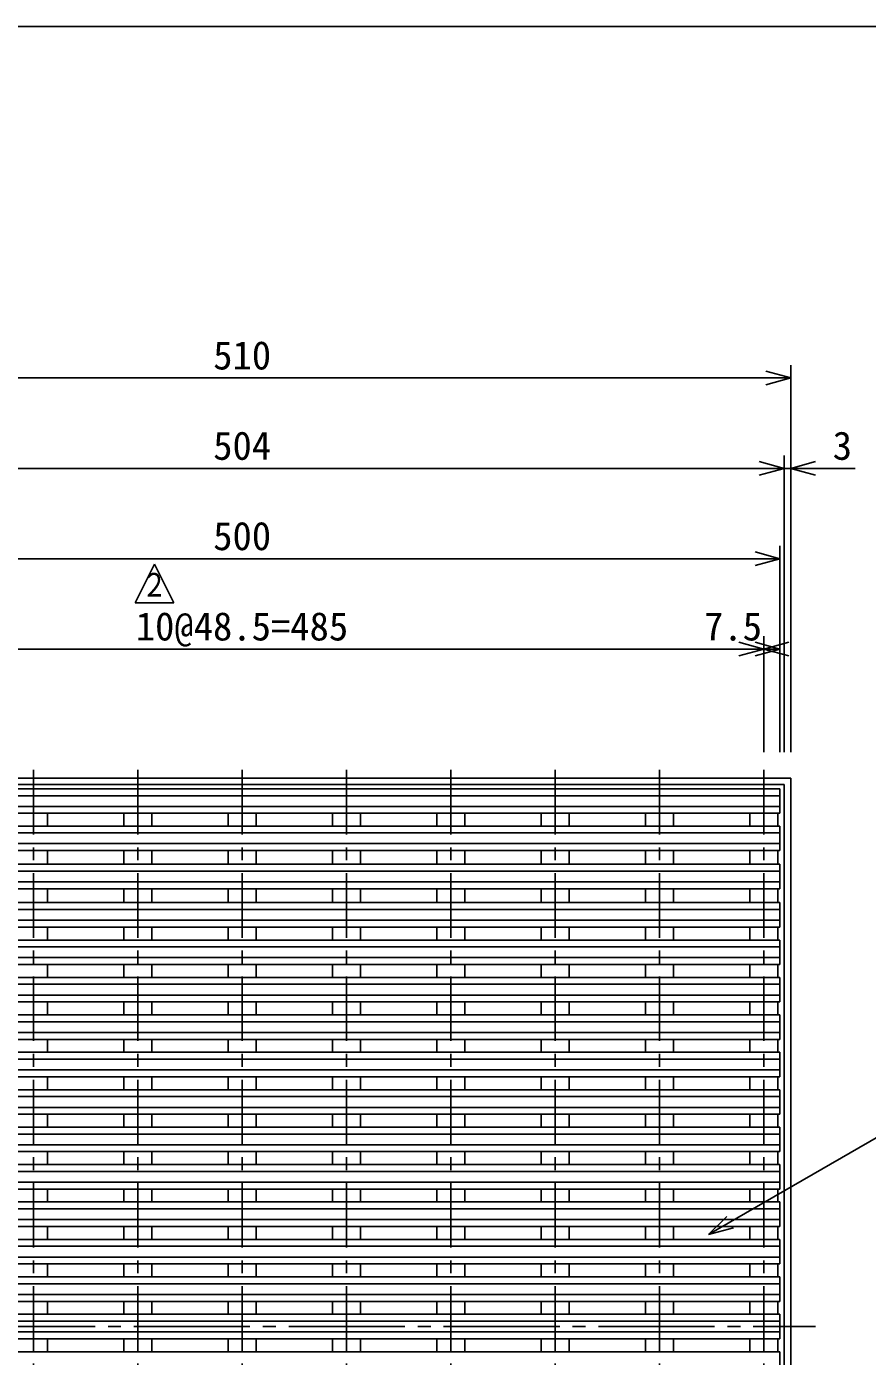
# Model space of a CAD drawing. Units: millimetres, scale not verified. Extents: x -819 to 819, y -558 to 522.
# Drawn here: x -417 to -26, y -96 to 522 of the extents above; entities that cross this region are included whole.
import ezdxf
from ezdxf.enums import TextEntityAlignment as Align

# ---------------------------------------------------------------- set-up
doc = ezdxf.new("R2010")
doc.units = ezdxf.units.MM
doc.header["$LTSCALE"] = 6
doc.linetypes.add('CHAIN1', pattern=[8, 5, -1, 1, -1])
doc.linetypes.add('CHAIN2', pattern=[12, 9, -1, 1, -1])
for name, color, linetype in [('0-0_計極細', 2, 'Continuous'), ('0-1_計細線', 3, 'Continuous'), ('0-5_寸法線', 7, 'Continuous'), ('0-7_枠細線', 5, 'Continuous'), ('0-9_枠極太', 5, 'Continuous')]:
    doc.layers.add(name, color=color, linetype=linetype)
doc.styles.add('ＭＳ ゴシック', font='')
doc.styles.get('ＭＳ ゴシック').set_extended_font_data('MS Gothic')

msp = doc.modelspace()

# ---------------------------------------------------------------- linework, layer by layer
at = {"layer": '0-0_計極細', "linetype": 'CHAIN1'}
for p, q in [((-413.814, 176.371), (-413.814, -339.938)), ((-365.314, 176.371), (-365.314, -339.938)), ((-316.814, 176.371), (-316.814, -339.938)), ((-268.314, 176.371), (-268.314, -339.938)), ((-219.814, 176.371), (-219.814, -339.938)), ((-171.314, 176.371), (-171.314, -339.938)), ((-122.814, 176.371), (-122.814, -339.938)), ((-74.314, 176.371), (-74.314, -339.938))]:
    msp.add_line(p, q, dxfattribs=at)
at = {"layer": '0-0_計極細'}
for p, q in [((-566.814, 164.42), (-66.814, 164.42)), ((-566.814, 159.42), (-66.814, 159.42)), ((-407.314, 156.22), (-407.314, 150.32)), ((-371.814, 156.22), (-371.814, 150.32)), ((-358.814, 156.22), (-358.814, 150.32)), ((-323.314, 156.22), (-323.314, 150.32)), ((-310.314, 156.22), (-310.314, 150.32)), ((-274.814, 156.22), (-274.814, 150.32)), ((-261.814, 156.22), (-261.814, 150.32)), ((-226.314, 156.22), (-226.314, 150.32)), ((-213.314, 156.22), (-213.314, 150.32)), ((-177.814, 156.22), (-177.814, 150.32)), ((-164.814, 156.22), (-164.814, 150.32)), ((-129.314, 156.22), (-129.314, 150.32)), ((-116.314, 156.22), (-116.314, 150.32)), ((-80.814, 156.22), (-80.814, 150.32)), ((-67.814, 156.22), (-67.814, 150.32)), ((-566.814, 147.12), (-66.814, 147.12)), ((-566.814, 142.12), (-66.814, 142.12)), ((-407.314, 138.92), (-407.314, 132.52)), ((-371.814, 138.92), (-371.814, 132.52)), ((-358.814, 138.92), (-358.814, 132.52)), ((-323.314, 138.92), (-323.314, 132.52)), ((-310.314, 138.92), (-310.314, 132.52)), ((-274.814, 138.92), (-274.814, 132.52)), ((-261.814, 138.92), (-261.814, 132.52)), ((-226.314, 138.92), (-226.314, 132.52)), ((-213.314, 138.92), (-213.314, 132.52)), ((-177.814, 138.92), (-177.814, 132.52)), ((-164.814, 138.92), (-164.814, 132.52)), ((-129.314, 138.92), (-129.314, 132.52)), ((-116.314, 138.92), (-116.314, 132.52)), ((-80.814, 138.92), (-80.814, 132.52)), ((-67.814, 138.92), (-67.814, 132.52)), ((-566.814, 129.32), (-66.814, 129.32)), ((-566.814, 124.32), (-66.814, 124.32)), ((-407.314, 121.12), (-407.314, 114.72)), ((-371.814, 121.12), (-371.814, 114.72)), ((-358.814, 121.12), (-358.814, 114.72)), ((-323.314, 121.12), (-323.314, 114.72)), ((-310.314, 121.12), (-310.314, 114.72)), ((-274.814, 121.12), (-274.814, 114.72)), ((-261.814, 121.12), (-261.814, 114.72)), ((-226.314, 121.12), (-226.314, 114.72)), ((-213.314, 121.12), (-213.314, 114.72)), ((-177.814, 121.12), (-177.814, 114.72)), ((-164.814, 121.12), (-164.814, 114.72)), ((-129.314, 121.12), (-129.314, 114.72)), ((-116.314, 121.12), (-116.314, 114.72)), ((-80.814, 121.12), (-80.814, 114.72)), ((-67.814, 121.12), (-67.814, 114.72)), ((-566.814, 111.52), (-66.814, 111.52)), ((-566.814, 106.52), (-66.814, 106.52)), ((-407.314, 103.32), (-407.314, 97.32)), ((-371.814, 103.32), (-371.814, 97.32)), ((-358.814, 103.32), (-358.814, 97.32)), ((-323.314, 103.32), (-323.314, 97.32)), ((-310.314, 103.32), (-310.314, 97.32)), ((-274.814, 103.32), (-274.814, 97.32)), ((-261.814, 103.32), (-261.814, 97.32)), ((-226.314, 103.32), (-226.314, 97.32)), ((-213.314, 103.32), (-213.314, 97.32)), ((-177.814, 103.32), (-177.814, 97.32)), ((-164.814, 103.32), (-164.814, 97.32)), ((-129.314, 103.32), (-129.314, 97.32)), ((-116.314, 103.32), (-116.314, 97.32)), ((-80.814, 103.32), (-80.814, 97.32)), ((-67.814, 103.32), (-67.814, 97.32)), ((-566.814, 94.12), (-66.814, 94.12)), ((-566.814, 89.12), (-66.814, 89.12)), ((-407.314, 85.92), (-407.314, 79.92)), ((-371.814, 85.92), (-371.814, 79.92)), ((-358.814, 85.92), (-358.814, 79.92)), ((-323.314, 85.92), (-323.314, 79.92)), ((-310.314, 85.92), (-310.314, 79.92)), ((-274.814, 85.92), (-274.814, 79.92)), ((-261.814, 85.92), (-261.814, 79.92)), ((-226.314, 85.92), (-226.314, 79.92)), ((-213.314, 85.92), (-213.314, 79.92)), ((-177.814, 85.92), (-177.814, 79.92)), ((-164.814, 85.92), (-164.814, 79.92)), ((-129.314, 85.92), (-129.314, 79.92)), ((-116.314, 85.92), (-116.314, 79.92)), ((-80.814, 85.92), (-80.814, 79.92)), ((-67.814, 85.92), (-67.814, 79.92)), ((-566.814, 76.72), (-66.814, 76.72)), ((-566.814, 71.72), (-66.814, 71.72)), ((-407.314, 68.52), (-407.314, 62.52)), ((-371.814, 68.52), (-371.814, 62.52)), ((-358.814, 68.52), (-358.814, 62.52)), ((-323.314, 68.52), (-323.314, 62.52)), ((-310.314, 68.52), (-310.314, 62.52)), ((-274.814, 68.52), (-274.814, 62.52)), ((-261.814, 68.52), (-261.814, 62.52)), ((-226.314, 68.52), (-226.314, 62.52)), ((-213.314, 68.52), (-213.314, 62.52)), ((-177.814, 68.52), (-177.814, 62.52)), ((-164.814, 68.52), (-164.814, 62.52)), ((-129.314, 68.52), (-129.314, 62.52)), ((-116.314, 68.52), (-116.314, 62.52)), ((-80.814, 68.52), (-80.814, 62.52)), ((-67.814, 68.52), (-67.814, 62.52)), ((-566.814, 59.32), (-66.814, 59.32)), ((-566.814, 54.32), (-66.814, 54.32)), ((-407.314, 51.12), (-407.314, 45.12)), ((-371.814, 51.12), (-371.814, 45.12)), ((-358.814, 51.12), (-358.814, 45.12)), ((-323.314, 51.12), (-323.314, 45.12)), ((-310.314, 51.12), (-310.314, 45.12)), ((-274.814, 51.12), (-274.814, 45.12)), ((-261.814, 51.12), (-261.814, 45.12)), ((-226.314, 51.12), (-226.314, 45.12)), ((-213.314, 51.12), (-213.314, 45.12)), ((-177.814, 51.12), (-177.814, 45.12)), ((-164.814, 51.12), (-164.814, 45.12)), ((-129.314, 51.12), (-129.314, 45.12)), ((-116.314, 51.12), (-116.314, 45.12)), ((-80.814, 51.12), (-80.814, 45.12)), ((-67.814, 51.12), (-67.814, 45.12)), ((-566.814, 41.92), (-66.814, 41.92)), ((-566.814, 36.92), (-66.814, 36.92)), ((-407.314, 33.72), (-407.314, 27.72)), ((-371.814, 33.72), (-371.814, 27.72)), ((-358.814, 33.72), (-358.814, 27.72)), ((-323.314, 33.72), (-323.314, 27.72)), ((-310.314, 33.72), (-310.314, 27.72)), ((-274.814, 33.72), (-274.814, 27.72)), ((-261.814, 33.72), (-261.814, 27.72)), ((-226.314, 33.72), (-226.314, 27.72)), ((-213.314, 33.72), (-213.314, 27.72)), ((-177.814, 33.72), (-177.814, 27.72)), ((-164.814, 33.72), (-164.814, 27.72)), ((-129.314, 33.72), (-129.314, 27.72)), ((-116.314, 33.72), (-116.314, 27.72)), ((-80.814, 33.72), (-80.814, 27.72)), ((-67.814, 33.72), (-67.814, 27.72)), ((-566.814, 24.52), (-66.814, 24.52)), ((-566.814, 19.52), (-66.814, 19.52)), ((-407.314, 16.32), (-407.314, 10.32)), ((-371.814, 16.32), (-371.814, 10.32)), ((-358.814, 16.32), (-358.814, 10.32)), ((-323.314, 16.32), (-323.314, 10.32)), ((-310.314, 16.32), (-310.314, 10.32)), ((-274.814, 16.32), (-274.814, 10.32)), ((-261.814, 16.32), (-261.814, 10.32)), ((-226.314, 16.32), (-226.314, 10.32)), ((-213.314, 16.32), (-213.314, 10.32)), ((-177.814, 16.32), (-177.814, 10.32)), ((-164.814, 16.32), (-164.814, 10.32)), ((-129.314, 16.32), (-129.314, 10.32)), ((-116.314, 16.32), (-116.314, 10.32)), ((-80.814, 16.32), (-80.814, 10.32)), ((-67.814, 16.32), (-67.814, 10.32)), ((-566.814, 7.12), (-66.814, 7.12)), ((-566.814, 2.12), (-66.814, 2.12)), ((-407.314, -1.08), (-407.314, -7.08)), ((-371.814, -1.08), (-371.814, -7.08)), ((-358.814, -1.08), (-358.814, -7.08)), ((-323.314, -1.08), (-323.314, -7.08)), ((-310.314, -1.08), (-310.314, -7.08)), ((-274.814, -1.08), (-274.814, -7.08)), ((-261.814, -1.08), (-261.814, -7.08)), ((-226.314, -1.08), (-226.314, -7.08)), ((-213.314, -1.08), (-213.314, -7.08)), ((-177.814, -1.08), (-177.814, -7.08)), ((-164.814, -1.08), (-164.814, -7.08)), ((-129.314, -1.08), (-129.314, -7.08)), ((-116.314, -1.08), (-116.314, -7.08)), ((-80.814, -1.08), (-80.814, -7.08)), ((-67.814, -1.08), (-67.814, -7.08)), ((-566.814, -10.28), (-66.814, -10.28)), ((-566.814, -15.28), (-66.814, -15.28)), ((-407.314, -18.48), (-407.314, -24.48)), ((-371.814, -18.48), (-371.814, -24.48)), ((-358.814, -18.48), (-358.814, -24.48)), ((-323.314, -18.48), (-323.314, -24.48)), ((-310.314, -18.48), (-310.314, -24.48)), ((-274.814, -18.48), (-274.814, -24.48)), ((-261.814, -18.48), (-261.814, -24.48)), ((-226.314, -18.48), (-226.314, -24.48)), ((-213.314, -18.48), (-213.314, -24.48)), ((-177.814, -18.48), (-177.814, -24.48)), ((-164.814, -18.48), (-164.814, -24.48)), ((-129.314, -18.48), (-129.314, -24.48)), ((-116.314, -18.48), (-116.314, -24.48)), ((-80.814, -18.48), (-80.814, -24.48)), ((-67.814, -18.48), (-67.814, -24.48)), ((-566.814, -27.68), (-66.814, -27.68)), ((-566.814, -32.68), (-66.814, -32.68)), ((-407.314, -35.88), (-407.314, -41.88)), ((-371.814, -35.88), (-371.814, -41.88)), ((-358.814, -35.88), (-358.814, -41.88)), ((-323.314, -35.88), (-323.314, -41.88)), ((-310.314, -35.88), (-310.314, -41.88)), ((-274.814, -35.88), (-274.814, -41.88)), ((-261.814, -35.88), (-261.814, -41.88)), ((-226.314, -35.88), (-226.314, -41.88)), ((-213.314, -35.88), (-213.314, -41.88)), ((-177.814, -35.88), (-177.814, -41.88)), ((-164.814, -35.88), (-164.814, -41.88)), ((-129.314, -35.88), (-129.314, -41.88)), ((-116.314, -35.88), (-116.314, -41.88)), ((-80.814, -35.88), (-80.814, -41.88)), ((-67.814, -35.88), (-67.814, -41.88)), ((-566.814, -45.08), (-66.814, -45.08)), ((-566.814, -50.08), (-66.814, -50.08)), ((-407.314, -53.28), (-407.314, -59.28)), ((-371.814, -53.28), (-371.814, -59.28)), ((-358.814, -53.28), (-358.814, -59.28)), ((-323.314, -53.28), (-323.314, -59.28)), ((-310.314, -53.28), (-310.314, -59.28)), ((-274.814, -53.28), (-274.814, -59.28)), ((-261.814, -53.28), (-261.814, -59.28)), ((-226.314, -53.28), (-226.314, -59.28)), ((-213.314, -53.28), (-213.314, -59.28)), ((-177.814, -53.28), (-177.814, -59.28)), ((-164.814, -53.28), (-164.814, -59.28)), ((-129.314, -53.28), (-129.314, -59.28)), ((-116.314, -53.28), (-116.314, -59.28)), ((-80.814, -53.28), (-80.814, -59.28)), ((-67.814, -53.28), (-67.814, -59.28)), ((-566.814, -62.48), (-66.814, -62.48)), ((-566.814, -67.48), (-66.814, -67.48)), ((-407.314, -70.68), (-407.314, -76.68)), ((-371.814, -70.68), (-371.814, -76.68)), ((-358.814, -70.68), (-358.814, -76.68)), ((-323.314, -70.68), (-323.314, -76.68)), ((-310.314, -70.68), (-310.314, -76.68)), ((-274.814, -70.68), (-274.814, -76.68)), ((-261.814, -70.68), (-261.814, -76.68)), ((-226.314, -70.68), (-226.314, -76.68)), ((-213.314, -70.68), (-213.314, -76.68)), ((-177.814, -70.68), (-177.814, -76.68)), ((-164.814, -70.68), (-164.814, -76.68)), ((-129.314, -70.68), (-129.314, -76.68)), ((-116.314, -70.68), (-116.314, -76.68)), ((-80.814, -70.68), (-80.814, -76.68)), ((-67.814, -70.68), (-67.814, -76.68)), ((-566.814, -79.88), (-66.814, -79.88)), ((-566.814, -84.88), (-66.814, -84.88)), ((-407.314, -88.08), (-407.314, -94.08)), ((-371.814, -88.08), (-371.814, -94.08)), ((-358.814, -88.08), (-358.814, -94.08)), ((-323.314, -88.08), (-323.314, -94.08)), ((-310.314, -88.08), (-310.314, -94.08)), ((-274.814, -88.08), (-274.814, -94.08)), ((-261.814, -88.08), (-261.814, -94.08)), ((-226.314, -88.08), (-226.314, -94.08)), ((-213.314, -88.08), (-213.314, -94.08)), ((-177.814, -88.08), (-177.814, -94.08)), ((-164.814, -88.08), (-164.814, -94.08)), ((-129.314, -88.08), (-129.314, -94.08)), ((-116.314, -88.08), (-116.314, -94.08)), ((-80.814, -88.08), (-80.814, -94.08)), ((-67.814, -88.08), (-67.814, -94.08))]:
    msp.add_line(p, q, dxfattribs=at)
at = {"layer": '0-0_計極細', "linetype": 'CHAIN2'}
msp.add_line((-583.202, -82.38), (-50.269, -82.38), dxfattribs=at)
at = {"layer": '0-1_計細線'}
for p, q in [((-571.814, 172.62), (-61.814, 172.62)), ((-568.814, 169.62), (-64.814, 169.62)), ((-566.814, 167.62), (-66.814, 167.62)), ((-66.814, 167.62), (-66.814, 156.22)), ((-64.814, -334.38), (-64.814, 169.62)), ((-61.814, 172.62), (-61.814, -337.38)), ((-566.814, 156.22), (-66.814, 156.22)), ((-566.814, 150.32), (-66.814, 150.32)), ((-66.814, 150.32), (-66.814, 138.92)), ((-566.814, 138.92), (-66.814, 138.92)), ((-566.814, 132.52), (-66.814, 132.52)), ((-66.814, 132.52), (-66.814, 121.12)), ((-566.814, 121.12), (-66.814, 121.12)), ((-566.814, 114.72), (-66.814, 114.72)), ((-66.814, 114.72), (-66.814, 103.32)), ((-566.814, 103.32), (-66.814, 103.32)), ((-566.814, 97.32), (-66.814, 97.32)), ((-66.814, 97.32), (-66.814, 85.92)), ((-566.814, 85.92), (-66.814, 85.92)), ((-566.814, 79.92), (-66.814, 79.92)), ((-66.814, 79.92), (-66.814, 68.52)), ((-566.814, 68.52), (-66.814, 68.52)), ((-566.814, 62.52), (-66.814, 62.52)), ((-66.814, 62.52), (-66.814, 51.12)), ((-566.814, 51.12), (-66.814, 51.12)), ((-566.814, 45.12), (-66.814, 45.12)), ((-66.814, 45.12), (-66.814, 33.72)), ((-566.814, 33.72), (-66.814, 33.72)), ((-566.814, 27.72), (-66.814, 27.72)), ((-66.814, 27.72), (-66.814, 16.32)), ((-566.814, 16.32), (-66.814, 16.32)), ((-566.814, 10.32), (-66.814, 10.32)), ((-66.814, 10.32), (-66.814, -1.08)), ((-566.814, -1.08), (-66.814, -1.08)), ((-566.814, -7.08), (-66.814, -7.08)), ((-66.814, -7.08), (-66.814, -18.48)), ((-566.814, -18.48), (-66.814, -18.48)), ((-566.814, -24.48), (-66.814, -24.48)), ((-66.814, -24.48), (-66.814, -35.88)), ((-566.814, -35.88), (-66.814, -35.88)), ((-566.814, -41.88), (-66.814, -41.88)), ((-66.814, -41.88), (-66.814, -53.28)), ((-566.814, -53.28), (-66.814, -53.28)), ((-566.814, -59.28), (-66.814, -59.28)), ((-66.814, -59.28), (-66.814, -70.68)), ((-566.814, -70.68), (-66.814, -70.68)), ((-566.814, -76.68), (-66.814, -76.68)), ((-66.814, -76.68), (-66.814, -88.08)), ((-566.814, -88.08), (-66.814, -88.08)), ((-566.814, -94.08), (-66.814, -94.08)), ((-66.814, -94.08), (-66.814, -105.48))]:
    msp.add_line(p, q, dxfattribs=at)
at = {"layer": '0-5_寸法線'}
for p, q in [((-571.814, 358.62), (-61.814, 358.62)), ((-61.814, 358.62), (-73.405, 361.726)), ((-61.814, 358.62), (-73.405, 355.514)), ((-61.814, 184.62), (-61.814, 364.62)), ((-64.814, 184.62), (-64.814, 322.62)), ((-61.814, 184.62), (-61.814, 322.62)), ((-568.814, 316.62), (-64.814, 316.62)), ((-64.814, 316.62), (-76.405, 319.726)), ((-64.814, 316.62), (-76.405, 313.514)), ((-64.814, 316.62), (-31.814, 316.62)), ((-61.814, 316.62), (-50.223, 319.726)), ((-61.814, 316.62), (-50.223, 313.514)), ((-66.814, 184.62), (-66.814, 280.62)), ((-66.814, 274.62), (-566.814, 274.62)), ((-66.814, 274.62), (-78.405, 277.726)), ((-66.814, 274.62), (-78.405, 271.514)), ((-74.314, 232.62), (-85.905, 235.726)), ((-66.814, 232.62), (-78.405, 235.726)), ((-74.314, 184.62), (-74.314, 238.62)), ((-74.314, 232.62), (-62.723, 235.726)), ((-66.814, 184.62), (-66.814, 238.62)), ((-559.314, 232.62), (-74.314, 232.62)), ((-102.104, 232.62), (-66.814, 232.62)), ((-74.314, 232.62), (-85.905, 229.514)), ((-66.814, 232.62), (-78.405, 229.514)), ((-74.314, 232.62), (-62.723, 229.514)), ((-100.044, -39.665), (-91.559, -31.18)), ((-100.044, -39.665), (-88.453, -36.56))]:
    msp.add_line(p, q, dxfattribs=at)
msp.add_lwpolyline([(-100.044, -39.665), (-20.933, 6.009), (137.467, 6.009)], dxfattribs=at)
at = {"layer": '0-7_枠細線'}
for p, q in [((-357.535, 272.049), (-366.535, 254.049)), ((-348.535, 254.049), (-357.535, 272.049)), ((-366.535, 254.049), (-348.535, 254.049))]:
    msp.add_line(p, q, dxfattribs=at)
at = {"layer": '0-9_枠極太'}
msp.add_lwpolyline([(-819, -558), (-819, 522), (819, 522), (819, -558)], close=True, dxfattribs=at)

# ---------------------------------------------------------------- texts
at = {"layer": '0-5_寸法線', "style": 'ＭＳ ゴシック'}
for s, p in [('510', (-330.314, 358.62)), ('504', (-330.314, 316.62)), ('3', (-42.288, 316.62)), ('500', (-330.314, 274.62)), ('10@48.5=485', (-366.314, 232.62)), ('7.5', (-102.104, 232.62))]:
    msp.add_text(s, height=13.2, dxfattribs=at).set_placement(p, align=Align.BOTTOM_LEFT)
at = {"layer": '0-7_枠細線', "style": 'ＭＳ ゴシック', "width": 0.8}
msp.add_text('２', height=11, dxfattribs=at).set_placement((-363.697, 253.681), align=Align.BOTTOM_LEFT)

doc.saveas('drawing.dxf')
